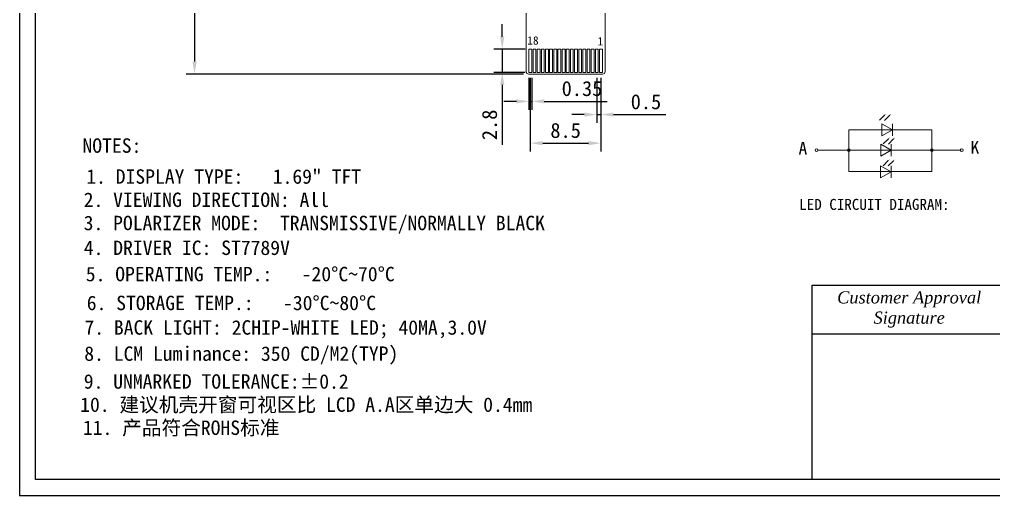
# Model space of a CAD drawing. Header units: millimetres. Extents: x -211 to 1637, y 270 to 770.
# Drawn here: x -211.1 to -93.9, y 455.5 to 512.8 of the extents above; entities that cross this region are included whole.
import ezdxf

# ---------------------------------------------------------------- set-up
doc = ezdxf.new("R2010")
doc.units = ezdxf.units.MM
for name, color, linetype, lineweight in [('DWG', 7, 'Continuous', 18), ('LED', 210, 'Continuous', 13), ('图框', 7, 'Continuous', 15)]:
    doc.layers.add(name, color=color, linetype=linetype, lineweight=lineweight)
for name, color, linetype in [('Frame', 7, 'Continuous'), ('圖框', 7, 'Continuous'), ('标注', 3, 'Continuous')]:
    doc.layers.add(name, color=color, linetype=linetype)
doc.styles.get("Standard").update_dxf_attribs({"font": 'txt', "bigfont": 'gbcbig.shx'})
doc.styles.add('宋体', font='')
doc.styles.get('宋体').set_extended_font_data('SimSun')
doc.dimstyles.new('ISO-25$0', dxfattribs={"dimtxt": 1.8, "dimasz": 1.5, "dimexe": 1, "dimexo": 0.625, "dimtad": 1, "dimdsep": 46, "dimtxsty": 'Standard', "dimcen": 2.5, "dimclrd": 3, "dimclre": 3, "dimclrt": 3, "dimadec": 0, "dimazin": 0, "dimtfac": 1, "dimtmove": 0, "dimatfit": 3, "dimfxl": 1, "dimarcsym": 0})

# ---------------------------------------------------------------- blocks, each defined once
blk = doc.blocks.new('*D30')
at = {"layer": '标注', "color": 3, "lineweight": -2}
for p, q in [((-153.03, 510.76), (-153.03, 512.26)), ((-150.27, 509.26), (-154.03, 509.26)), ((-153.03, 509.26), (-153.03, 506.46)), ((-150.27, 506.46), (-154.03, 506.46)), ((-153.03, 504.96), (-153.03, 497.74))]:
    blk.add_line(p, q, dxfattribs=at)
at = {"layer": '标注', "color": 3}
for points in [[(-153.28, 510.76), (-152.78, 510.76), (-153.03, 509.26)], [(-153.28, 504.96), (-152.78, 504.96), (-153.03, 506.46)]]:
    blk.add_solid(points, dxfattribs=at)
at = {"layer": '标注', "color": 3, "insert": (-154.55, 500.15), "char_height": 1.8, "attachment_point": 5, "rotation": 90, "style": '宋体'}
blk.add_mtext('2.8', dxfattribs=at)
blk = doc.blocks.new('*D31')
at = {"layer": '标注', "color": 3, "lineweight": -2}
for p, q in [((-149.82, 505.83), (-149.82, 501.98)), ((-149.47, 505.83), (-149.47, 501.98)), ((-151.32, 502.98), (-152.82, 502.98)), ((-149.82, 502.98), (-149.47, 502.98)), ((-147.97, 502.98), (-140.38, 502.98))]:
    blk.add_line(p, q, dxfattribs=at)
at = {"layer": '标注', "color": 3}
for points in [[(-151.32, 503.23), (-151.32, 502.73), (-149.82, 502.98)], [(-147.97, 503.23), (-147.97, 502.73), (-149.47, 502.98)]]:
    blk.add_solid(points, dxfattribs=at)
at = {"layer": '标注', "color": 3, "insert": (-143.43, 504.51), "char_height": 1.8, "attachment_point": 5, "style": '宋体'}
blk.add_mtext('0.35', dxfattribs=at)
blk = doc.blocks.new('*D32')
at = {"layer": '标注', "color": 3, "lineweight": -2}
for p, q in [((-141.65, 505.83), (-141.65, 500.39)), ((-141.15, 505.83), (-141.15, 500.39)), ((-143.15, 501.39), (-144.65, 501.39)), ((-141.65, 501.39), (-141.15, 501.39)), ((-139.65, 501.39), (-133.33, 501.39))]:
    blk.add_line(p, q, dxfattribs=at)
at = {"layer": '标注', "color": 3}
for points in [[(-143.15, 501.64), (-143.15, 501.14), (-141.65, 501.39)], [(-139.65, 501.64), (-139.65, 501.14), (-141.15, 501.39)]]:
    blk.add_solid(points, dxfattribs=at)
at = {"layer": '标注', "color": 3, "insert": (-135.73, 502.92), "char_height": 1.8, "attachment_point": 5, "style": '宋体'}
blk.add_mtext('0.5', dxfattribs=at)
blk = doc.blocks.new('*D8')
at = {"layer": '标注', "color": 3, "lineweight": -2}
for p, q in [((-149.65, 505.83), (-149.65, 496.95)), ((-141.15, 505.83), (-141.15, 496.95)), ((-148.15, 497.95), (-142.65, 497.95))]:
    blk.add_line(p, q, dxfattribs=at)
at = {"layer": '标注', "color": 3}
for points in [[(-148.15, 498.2), (-148.15, 497.7), (-149.65, 497.95)], [(-142.65, 498.2), (-142.65, 497.7), (-141.15, 497.95)]]:
    blk.add_solid(points, dxfattribs=at)
at = {"layer": '标注', "color": 3, "insert": (-145.4, 499.47), "char_height": 1.8, "attachment_point": 5, "style": '宋体'}
blk.add_mtext('8.5', dxfattribs=at)
blk = doc.blocks.new('*D33')
at = {"layer": '标注', "color": 3, "lineweight": -2}
for p, q in [((-190.67, 528.93), (-191.07, 528.93)), ((-190.07, 527.43), (-190.07, 507.76)), ((-150.47, 506.26), (-191.07, 506.26))]:
    blk.add_line(p, q, dxfattribs=at)
at = {"layer": '标注', "color": 3}
for points in [[(-190.32, 527.43), (-189.82, 527.43), (-190.07, 528.93)], [(-190.32, 507.76), (-189.82, 507.76), (-190.07, 506.26)]]:
    blk.add_solid(points, dxfattribs=at)
at = {"layer": '标注', "color": 3, "insert": (-191.59, 517.59), "char_height": 1.8, "attachment_point": 5, "rotation": 90, "style": '宋体'}
blk.add_mtext('22.67', dxfattribs=at)

msp = doc.modelspace()

# ---------------------------------------------------------------- linework, layer by layer
at = {"layer": 'DWG', "color": 30, "lineweight": 0}
for p, q in [((-150.1481, 517.73285), (-150.1481, 506.55962)), ((-140.6481, 517.73285), (-140.6481, 506.55962)), ((-149.8481, 506.25962), (-140.9481, 506.25962))]:
    msp.add_line(p, q, dxfattribs=at)
for points in [[(-149.8231, 508.20962), (-149.8231, 509.25972), (-149.4731, 509.25972), (-149.4731, 506.45962), (-149.8231, 506.45962), (-149.8231, 507.70962), (-149.8231, 507.70962), (-149.8231, 508.20962)], [(-148.9731, 509.25972), (-149.3231, 509.25972), (-149.3231, 506.45962), (-148.9731, 506.45962)], [(-148.4731, 509.25972), (-148.8231, 509.25972), (-148.8231, 506.45962), (-148.4731, 506.45962)], [(-147.9731, 509.25972), (-148.3231, 509.25972), (-148.3231, 506.45962), (-147.9731, 506.45962)], [(-147.4731, 509.25972), (-147.8231, 509.25972), (-147.8231, 506.45962), (-147.4731, 506.45962)], [(-146.9731, 509.25972), (-147.3231, 509.25972), (-147.3231, 506.45962), (-146.9731, 506.45962)], [(-146.4731, 509.25972), (-146.8231, 509.25972), (-146.8231, 506.45962), (-146.4731, 506.45962)], [(-145.9731, 509.25972), (-146.3231, 509.25972), (-146.3231, 506.45962), (-145.9731, 506.45962)], [(-145.4731, 509.25972), (-145.8231, 509.25972), (-145.8231, 506.45962), (-145.4731, 506.45962)], [(-144.9731, 509.25972), (-145.3231, 509.25972), (-145.3231, 506.45962), (-144.9731, 506.45962)], [(-144.4731, 509.25972), (-144.8231, 509.25972), (-144.8231, 506.45962), (-144.4731, 506.45962)], [(-143.9731, 509.25972), (-144.3231, 509.25972), (-144.3231, 506.45962), (-143.9731, 506.45962)], [(-143.4731, 509.25972), (-143.8231, 509.25972), (-143.8231, 506.45962), (-143.4731, 506.45962)], [(-142.9731, 509.25972), (-143.3231, 509.25972), (-143.3231, 506.45962), (-142.9731, 506.45962)], [(-142.4731, 509.25972), (-142.8231, 509.25972), (-142.8231, 506.45962), (-142.4731, 506.45962)], [(-141.9731, 509.25972), (-142.3231, 509.25972), (-142.3231, 506.45962), (-141.9731, 506.45962)], [(-141.4731, 509.25972), (-141.8231, 509.25972), (-141.8231, 506.45962), (-141.4731, 506.45962)], [(-140.9731, 509.25972), (-141.3231, 509.25972), (-141.3231, 506.45962), (-140.9731, 506.45962)]]:
    msp.add_lwpolyline(points, close=True, dxfattribs=at)
for centre, start, end in [((-149.8481, 506.55962), 180, 270), ((-140.9481, 506.55962), 270, 0)]:
    msp.add_arc(centre, 0.3, start, end, dxfattribs=at)
at = {"layer": 'Frame', "color": 7}
for p, q in [((-115.72831, 480.84875), (20.5778, 480.84875)), ((-115.72831, 457.48198), (-115.72831, 480.84875)), ((-115.72831, 475.00705), (20.5778, 475.00705))]:
    msp.add_line(p, q, dxfattribs=at)
for points in [[(22.52503, 611.31317), (-211.14259, 611.31317), (-211.14259, 455.53475), (22.52503, 455.53475)], [(20.5778, 457.48198), (-209.19536, 457.48198), (-209.19536, 609.36594), (20.5778, 609.36594)]]:
    msp.add_lwpolyline(points, close=True, dxfattribs=at)
at = {"layer": 'LED', "lineweight": 0}
for p, q in [((-111.3198, 499.56437), (-111.31968, 494.5288)), ((-111.3198, 499.56437), (-101.31577, 499.56437)), ((-107.32204, 500.29472), (-107.32204, 498.83403)), ((-106.05704, 499.56437), (-107.32204, 500.29472)), ((-106.05704, 499.56437), (-107.32204, 498.83403)), ((-106.05704, 500.29472), (-106.05704, 498.83403)), ((-101.31577, 499.56437), (-101.31577, 494.5288)), ((-107.47017, 497.84517), (-107.47017, 496.38448)), ((-106.20517, 497.11482), (-107.47017, 497.84517)), ((-106.20517, 497.84517), (-106.20517, 496.38448)), ((-115.0344, 497.11482), (-97.88855, 497.11482)), ((-106.20517, 497.11482), (-107.47017, 496.38448)), ((-107.49096, 495.21917), (-107.49096, 493.75848)), ((-106.22597, 494.48882), (-107.49096, 495.21917)), ((-106.22597, 495.21917), (-106.22597, 493.75848)), ((-111.31968, 494.5288), (-101.31577, 494.5288)), ((-106.22597, 494.48882), (-107.49096, 493.75848))]:
    msp.add_line(p, q, dxfattribs=at)
for points in [[(-107.00231, 501.32088), (-107.62375, 500.69944)], [(-106.38845, 501.31405), (-107.00989, 500.69261)], [(-106.53512, 498.47061), (-107.15656, 497.84917)], [(-105.92127, 498.46379), (-106.5427, 497.84235)], [(-106.55592, 495.84461), (-107.17736, 495.22317)], [(-105.94206, 495.83779), (-106.5635, 495.21635)]]:
    msp.add_lwpolyline(points, dxfattribs=at)
for centre, radius in [((-115.20497, 497.11482), 0.17056), ((-111.31974, 497.11482), 0.168), ((-101.31577, 497.11482), 0.168), ((-97.71798, 497.11482), 0.17056)]:
    msp.add_circle(centre, radius, dxfattribs=at)
for points in [[(-107.03067, 501.34924), (-106.83215, 501.49104), (-106.97395, 501.29252)], [(-106.41681, 501.34241), (-106.21829, 501.48421), (-106.36009, 501.28569)], [(-106.56348, 498.49897), (-106.36496, 498.64078), (-106.50676, 498.44225)], [(-105.94963, 498.49215), (-105.7511, 498.63395), (-105.8929, 498.43543)], [(-106.58428, 495.87297), (-106.38576, 496.01477), (-106.52756, 495.81625)], [(-105.97042, 495.86615), (-105.7719, 496.00795), (-105.9137, 495.80943)]]:
    msp.add_solid(points, dxfattribs=at)

# ---------------------------------------------------------------- texts
at = {"char_height": 1, "width": 1.486908, "attachment_point": 1, "style": '宋体'}
for s, insert in [('18', (-150.01574, 510.81181)), ('1', (-141.55042, 510.71383))]:
    msp.add_mtext(s, dxfattribs=dict(at, insert=insert))
at = {"color": 7, "insert": (-203.39895, 486.22316), "char_height": 1.7364607, "width": 46.7289817, "attachment_point": 1, "style": '宋体'}
msp.add_mtext('4. DRIVER IC: ST7789V', dxfattribs=at)
at = {"layer": 'Frame', "color": 7, "insert": (-104.04493, 477.9279), "char_height": 1.4604227, "attachment_point": 5, "style": '宋体'}
msp.add_mtext('{\\fTimes New Roman|b0|i1|c0|p18;Customer Approval\\PSignature}', dxfattribs=at)
at = {"layer": 'LED', "lineweight": 0, "style": '宋体'}
for s, p in [('A', (-117.36026, 496.57259)), ('K', (-96.65147, 496.67997))]:
    msp.add_text(s, height=1.53071, dxfattribs=at).set_placement(p)
at = {"layer": '图框', "style": '宋体'}
for s, height, p in [('NOTES:', 1.736461, (-203.55708, 496.79009)), ('1. DISPLAY TYPE:   1.69" TFT', 1.7364607, (-203.09972, 493.06378)), ('2. VIEWING DIRECTION: All', 1.7364607, (-203.41376, 490.26855)), ('3. POLARIZER MODE:  TRANSMISSIVE/NORMALLY BLACK', 1.7364607, (-203.41376, 487.47332)), ('5. OPERATING TEMP.:   -20%%DC~70%%DC', 1.7364607, (-203.15853, 481.32302)), ('6. STORAGE TEMP.:   -30%%DC~80%%DC', 1.7364607, (-203.04226, 477.84835)), ('7. BACK LIGHT: 2CHIP-WHITE LED; 40MA,3.0V', 1.7364607, (-203.3222, 474.89431)), ('8. LCM Luminance: 350 CD/M2(TYP)', 1.7364607, (-203.34095, 471.74761)), ('9. UNMARKED TOLERANCE:%%P0.2', 1.7364607, (-203.40566, 468.39427)), ('10. 建议机壳开窗可视区比 LCD A.A区单边大 0.4mm', 1.7364607, (-203.83673, 465.60628))]:
    msp.add_text(s, height=height, dxfattribs=at).set_placement(p)
at = {"layer": '图框', "insert": (-203.50788, 464.56248), "char_height": 1.7364607, "width": 46.7289817, "attachment_point": 1, "style": '宋体'}
msp.add_mtext('11. 产品符合ROHS标准', dxfattribs=at)
at = {"layer": '圖框', "style": '宋体'}
msp.add_text('LED CIRCUIT DIAGRAM:', height=1.3298111, dxfattribs=at).set_placement((-117.2809, 489.91514))

# ---------------------------------------------------------------- dimensions: what is measured, and where the dimension line sits
at = {"layer": '标注'}
dim = msp.add_linear_dim(base=(-190.06603, 506.25962), p1=(-190.04467, 528.92831), p2=(-149.8481, 506.25962), angle=90, dimstyle='ISO-25$0', override={"dimtxsty": '宋体'}, dxfattribs=at)
dim.commit()
dim.dimension.update_dxf_attribs({"geometry": '*D33', "text_midpoint": (-191.59103, 517.59397)})
dim = msp.add_linear_dim(base=(-153.02574, 509.25972), p1=(-149.6481, 506.45962), p2=(-149.6481, 509.25972), angle=90, dimstyle='ISO-25$0', override={"dimtxsty": '宋体'}, dxfattribs=at)
dim.commit()
dim.dimension.update_dxf_attribs({"geometry": '*D30', "text_midpoint": (-153.02574, 500.14502), "dimtype": 160})
dim = msp.add_linear_dim(base=(-149.4731, 502.9814), p1=(-149.8231, 506.45962), p2=(-149.4731, 506.45962), dimstyle='ISO-25$0', override={"dimtxsty": '宋体'}, dxfattribs=at)
dim.commit()
dim.dimension.update_dxf_attribs({"geometry": '*D31', "text_midpoint": (-143.4281, 504.5064)})
for base, p1, p2, picture, middle in [((-141.1481, 497.94569), (-149.6481, 506.45962), (-141.1481, 506.45962), '*D8', (-145.3981, 497.94569)), ((-141.6481, 501.39016), (-141.1481, 506.45962), (-141.6481, 506.45962), '*D32', (-135.73316, 501.39016))]:
    dim = msp.add_linear_dim(base=base, p1=p1, p2=p2, dimstyle='ISO-25$0', override={"dimtxsty": '宋体'}, dxfattribs=at)
    dim.commit()
    dim.dimension.update_dxf_attribs({"geometry": picture, "text_midpoint": middle, "dimtype": 160})

doc.saveas('drawing.dxf')
